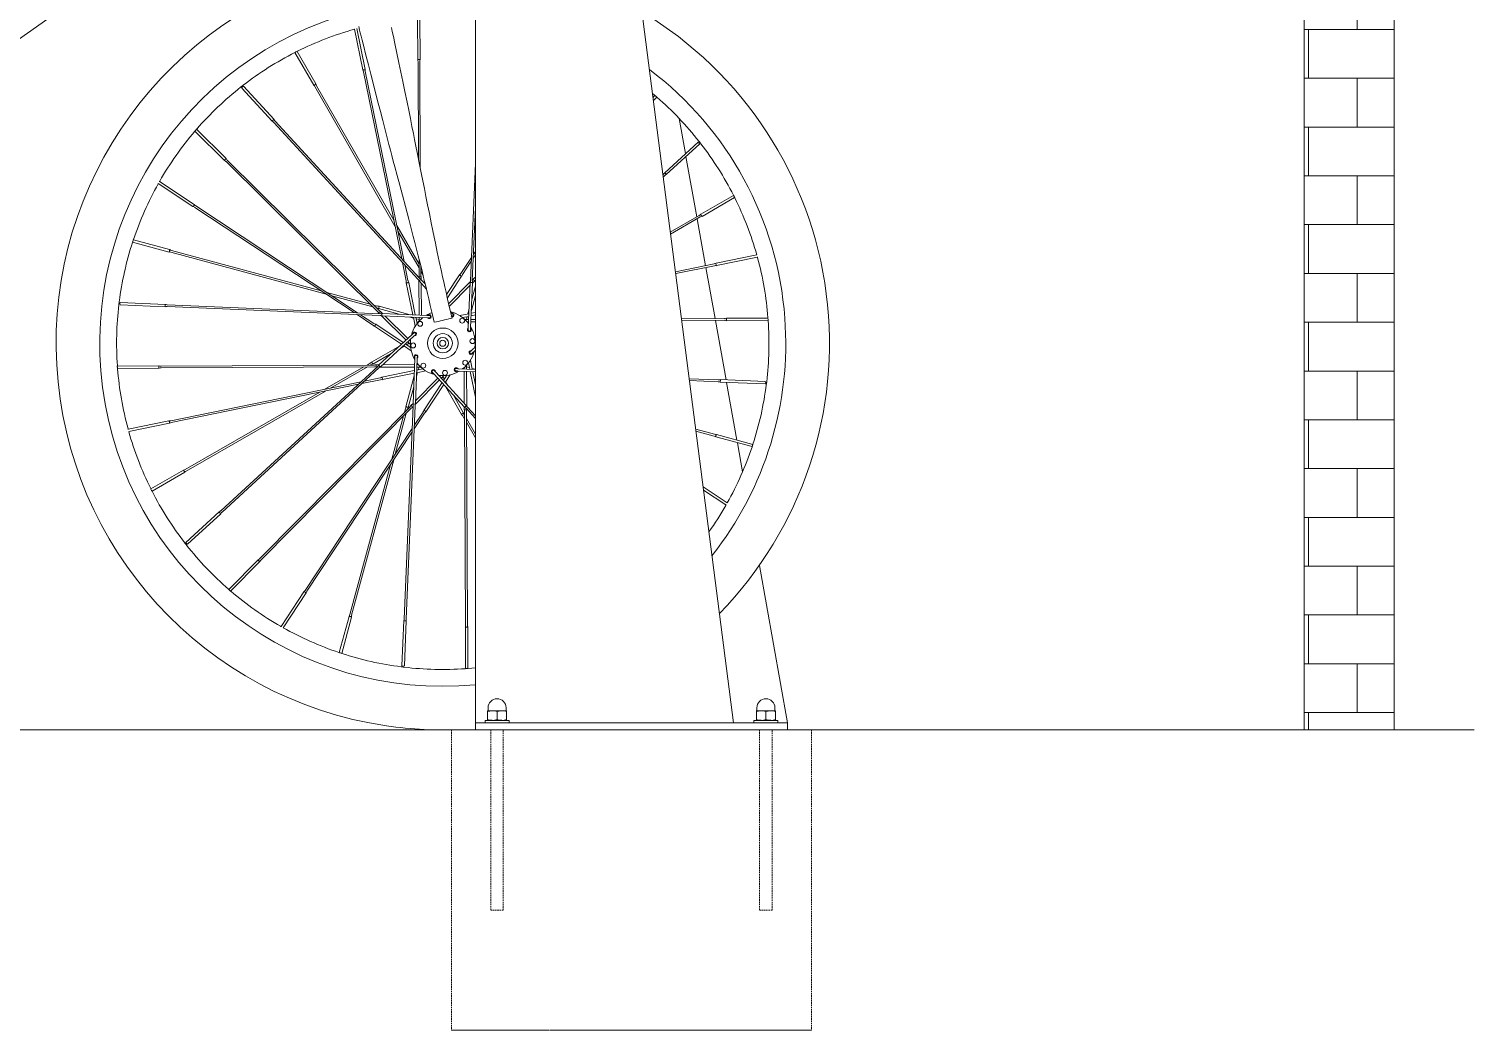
# Model space of a CAD drawing. Header units: millimetres. Extents: x -324 to 4346, y -242 to 3043.
# Drawn here: x 734 to 1938, y 1754 to 2588 of the extents above; entities that cross this region are included whole.
import ezdxf

# ---------------------------------------------------------------- set-up
doc = ezdxf.new("R2010")
doc.units = ezdxf.units.MM
doc.linetypes.add('HIDDEN', pattern=[1.905, 1.27, -0.635])
doc.layers.add('ZANO_R', color=7, linetype='Continuous', lineweight=0)
doc.layers.add('ZANO_R_przerywana', color=7, linetype='HIDDEN', lineweight=0)

msp = doc.modelspace()

# ---------------------------------------------------------------- hatches: boundary and pattern name
at = {"layer": 'ZANO_R', "ltscale": 10, "transparency": 33554602}
h = msp.add_hatch(dxfattribs=at)
h.set_pattern_fill('AR-B816', color=256, scale=0.2)
h.set_pattern_definition([(0, (-9497.617, 2627.676), (0, 40.64), []), (90, (-9497.617, 2627.676), (-40.64, 40.64), [40.64, -40.64])])
h.paths.add_polyline_path([(1796.8, 3003.6), (1796.8, 2003.6), (1871.8, 2003.6), (1871.8, 3003.6)])

# ---------------------------------------------------------------- linework, layer by layer
at = {"layer": 'ZANO_R'}
for p, q in [((1796.8, 2003.6), (1796.8, 3003.6)), ((1871.8, 3003.6), (1871.8, 2003.6)), ((1106.4, 2902.6), (1106.4, 2009.6)), ((1321.4, 2009.6), (1206.4, 2902.6)), ((539.7, 2447.7), (864, 2676.3)), ((1058.2, 2596.6), (1058.3, 2562)), ((1060.4, 2562), (1060.2, 2596.8)), ((1005.6, 2587.3), (1012.5, 2553.3)), ((1014.5, 2553.8), (1007.6, 2587.8)), ((956, 2567.9), (971.7, 2540.7)), ((973.4, 2541.7), (957.9, 2568.8)), ((1047, 2393.8), (1014.6, 2552.2)), ((1058.6, 2560.4), (1059, 2479.1)), ((1060.5, 2471.3), (1060.1, 2560.4)), ((1038.4, 2428.1), (974, 2540.2)), ((1013.1, 2551.9), (1045, 2396)), ((911.7, 2538.3), (937.2, 2510.6)), ((938.7, 2512), (913.2, 2539.7)), ((972.7, 2539.5), (1039.4, 2423.3)), ((1253.8, 2533.8), (1255.7, 2532.3)), ((1255.9, 2532.1), (1254.3, 2530.5)), ((1254.6, 2528), (1257.4, 2530.8)), ((898.8, 2479.5), (874.1, 2504)), ((938.4, 2509.6), (1058.6, 2378.9)), ((1059.8, 2379.9), (939.6, 2510.7)), ((1276.2, 2512.8), (1281.4, 2483.7)), ((872.8, 2502.4), (897.4, 2478)), ((1291.8, 2493.2), (1264.1, 2467.7)), ((1265.4, 2466.2), (1293.2, 2491.7)), ((1281.8, 2481.3), (1290.9, 2431)), ((898.7, 2477.1), (1025.1, 2351.9)), ((1026.2, 2353), (899.7, 2478.2)), ((1106.4, 2475.4), (1102.3, 2377.8)), ((842.2, 2458.7), (871.1, 2439.6)), ((872.2, 2441.3), (843.2, 2460.4)), ((1263.1, 2466.4), (1262.6, 2466)), ((1262.8, 2464.1), (1264.1, 2465.3)), ((1321.4, 2448.8), (1294.1, 2433.2)), ((1295.2, 2431.4), (1322.3, 2447)), ((872.6, 2438.9), (1005.3, 2351.2)), ((1008.2, 2351.1), (873.4, 2440.2)), ((1103.8, 2377.8), (1106.4, 2439.1)), ((1292.9, 2432.2), (1268.7, 2418.3)), ((1059.4, 2391.5), (1040.8, 2423.9)), ((1268.9, 2416.7), (1293.7, 2430.9)), ((1291.1, 2429.4), (1298.1, 2390.3)), ((820.8, 2409.9), (851.2, 2401.7)), ((851.7, 2403.7), (821.5, 2411.9)), ((1041.8, 2419.1), (1059.4, 2388.4)), ((852.7, 2401.6), (982, 2366.6)), ((978, 2369.3), (853.1, 2403)), ((1059.4, 2395.8), (1059.5, 2382.5)), ((1103.1, 2397.1), (1094.3, 2383.9)), ((1104.6, 2396.7), (1106.4, 2399.4)), ((1106.4, 2402.1), (1104.7, 2399.6)), ((1340.7, 2399.3), (1306.8, 2392.3)), ((1307.2, 2390.4), (1341.3, 2397.3)), ((1045.6, 2393.1), (1048.7, 2377.6)), ((1050.2, 2377.9), (1047.6, 2390.9)), ((1061, 2382.5), (1060.9, 2389.6)), ((1061.3, 2388.2), (1061, 2388.8)), ((1061, 2385.7), (1061.1, 2385.5)), ((1061.7, 2384), (1062.9, 2381.9)), ((1095.6, 2383.1), (1102.9, 2394.2)), ((1305.3, 2391.8), (1273, 2385.2)), ((1273.2, 2383.7), (1305.6, 2390.3)), ((1298.4, 2388.8), (1306, 2346.3)), ((1048.8, 2376), (1054.2, 2349.4)), ((1056.3, 2349.4), (1050.8, 2376.4)), ((1059.2, 2380.9), (1059.2, 2380.5)), ((1059.2, 2378), (1059.4, 2349.2)), ((1059.5, 2377.6), (1065.5, 2371)), ((1064.5, 2375.1), (1061, 2378.9)), ((1061.3, 2378.7), (1061.2, 2380.9)), ((1061.4, 2349.1), (1061.3, 2375.7)), ((1093.2, 2382.7), (1082.3, 2366.2)), ((1083, 2363.5), (1094.9, 2381.6)), ((1102.1, 2376.8), (1084.1, 2358.6)), ((1084.6, 2356.3), (1101.8, 2373.7)), ((1101.9, 2376.3), (1100.4, 2338.6)), ((1102.4, 2338.6), (1104, 2376.2)), ((1106.4, 2373.2), (1103.4, 2362.1)), ((1104.1, 2378.9), (1103.8, 2378.6)), ((1103.9, 2375.8), (1105.5, 2377.4)), ((1106.4, 2380.8), (1105.4, 2379.8)), ((848.1, 2358.1), (810.5, 2359.7)), ((1018.7, 2358.3), (982.7, 2368)), ((986.7, 2365.3), (1020.9, 2356.1)), ((1103, 2352.9), (1106.4, 2365.4)), ((810.4, 2357.6), (848, 2356.1)), ((849.6, 2356.3), (1027.1, 2348.8)), ((1027.1, 2350.3), (849.7, 2357.8)), ((1007.8, 2349.6), (1021, 2340.9)), ((1021.8, 2342.1), (1010.7, 2349.5)), ((1024.6, 2356.7), (1021.7, 2357.5)), ((1023.9, 2355.3), (1024.2, 2355.2)), ((1025.6, 2354.6), (1042.8, 2349.9)), ((1026, 2350.7), (1026.3, 2350.4)), ((1052, 2349.5), (1026.2, 2356.5)), ((1029.1, 2350.5), (1027.4, 2352.1)), ((1028.1, 2348.6), (1048.6, 2328.3)), ((1028.6, 2348.5), (1066.2, 2346.9)), ((1066.3, 2348.9), (1028.7, 2350.5)), ((1050, 2329.7), (1031.2, 2348.4)), ((1051.7, 2347.5), (1054.8, 2346.7)), ((1086.5, 2351.2), (1085.6, 2352.2)), ((1100.8, 2350.2), (1093.3, 2348.7)), ((1095.6, 2347.1), (1100.8, 2348.1)), ((1099.5, 2347.9), (1098.9, 2345.5)), ((1101, 2353.2), (1100.1, 2350.1)), ((1102.8, 2348.6), (1106.4, 2349.3)), ((1106.4, 2351.4), (1102.9, 2350.7)), ((1022.2, 2339.8), (1044.8, 2324.9)), ((1046.3, 2326.3), (1023.3, 2341.5)), ((1054.7, 2347.4), (1056.2, 2339.9)), ((1057.8, 2342.2), (1056.7, 2347.3)), ((1057, 2346.1), (1059.4, 2345.4)), ((1059.4, 2347.2), (1059.4, 2344.1)), ((1061.4, 2346), (1061.4, 2347.1)), ((1062.3, 2346.8), (1061.4, 2347)), ((1100.6, 2345.5), (1097.5, 2345.5)), ((1099.5, 2343.5), (1100.6, 2343.5)), ((1100.2, 2342.6), (1100.4, 2343.5)), ((1102.4, 2336.9), (1102.3, 2337.2)), ((1102.6, 2343.5), (1106.4, 2343.5)), ((1106.4, 2345.5), (1102.7, 2345.5)), ((1313.9, 2346.3), (1278, 2346.1)), ((1278.2, 2344.6), (1313.9, 2344.8)), ((1306.3, 2344.7), (1315.2, 2295.2)), ((1350.1, 2346.7), (1315.4, 2346.6)), ((1315.4, 2344.5), (1350.2, 2344.7)), ((1053.7, 2333.1), (1026, 2307.6)), ((1027.3, 2306.1), (1055.1, 2331.6)), ((1046.5, 2323.7), (1052.9, 2319.5)), ((1052.4, 2322.2), (1048.1, 2325.1)), ((1049.1, 2324.4), (1051.3, 2325.7)), ((1050, 2326.9), (1052.2, 2324.7)), ((1052.2, 2327.5), (1051.5, 2328.3)), ((1052.3, 2328.6), (1051.6, 2328.2)), ((1106.4, 2331.4), (1105.4, 2332)), ((1105.9, 2329.2), (1106.4, 2328.9)), ((1106.4, 2326.5), (1106.1, 2326.7)), ((1106.1, 2323.9), (1106.4, 2323.7)), ((1043.1, 2323.3), (1019.9, 2310)), ((1020.9, 2308.2), (1036.3, 2317.1)), ((1044.3, 2321.7), (1047.1, 2323.3)), ((1056, 2312.9), (1054.4, 2275.3)), ((1056.4, 2275.2), (1058, 2312.8)), ((1103.7, 2304.1), (1102.2, 2311.6)), ((1106.4, 2322.7), (1103.3, 2319.9)), ((1104.7, 2318.4), (1106.4, 2319.9)), ((1106, 2322.8), (1106.4, 2323)), ((842.9, 2306.9), (808.1, 2306.7)), ((808.3, 2304.7), (842.9, 2304.9)), ((1022.4, 2307.5), (844.5, 2306.7)), ((844.5, 2305.1), (1022.4, 2306)), ((1025, 2306.3), (894.2, 2186.1)), ((895.3, 2185), (1026, 2305.2)), ((1013.4, 2306), (981, 2287.4)), ((985.8, 2288.4), (1016.5, 2306)), ((1018.7, 2309), (1016.1, 2307.5)), ((1019.1, 2307.5), (1019.4, 2307.7)), ((1026.2, 2307.8), (1023.9, 2307.8)), ((1024, 2305.8), (1024.4, 2305.8)), ((1026.8, 2305.8), (1055.7, 2305.9)), ((1055.5, 2302.9), (1028.5, 2297.4)), ((1028.9, 2295.4), (1055.5, 2300.8)), ((1055.8, 2308), (1029.2, 2307.8)), ((1057.4, 2298.2), (1058.2, 2301.4)), ((1057.5, 2301.2), (1065, 2302.7)), ((1062.7, 2304.3), (1057.6, 2303.3)), ((1057.7, 2305.9), (1060.8, 2305.9)), ((1058.8, 2308), (1057.8, 2308)), ((1058.1, 2308.8), (1057.9, 2308)), ((1058.8, 2303.5), (1059.5, 2305.9)), ((1071.8, 2300.2), (1097.3, 2272.5)), ((1098.8, 2273.9), (1073.3, 2301.6)), ((1081.2, 2293.1), (1085.4, 2299.5)), ((1092, 2302.5), (1106.4, 2301.9)), ((1106.4, 2303.9), (1092.1, 2304.5)), ((1096.1, 2304.7), (1096.9, 2304.5)), ((1096.9, 2305.4), (1096.9, 2304.3)), ((1096.9, 2302.3), (1097.1, 2275.8)), ((1099, 2304.3), (1098.9, 2307.4)), ((1101.3, 2305.4), (1099, 2306)), ((1099.1, 2273.4), (1099, 2302.2)), ((1100.6, 2309.3), (1101.6, 2304.1)), ((1102, 2302.1), (1106.4, 2280.9)), ((1106.4, 2304), (1103.5, 2304.8)), ((1106.4, 2291), (1104.1, 2302)), ((1011.1, 2293.5), (852.7, 2261.2)), ((853, 2259.7), (1008.9, 2291.5)), ((1011.8, 2292.1), (1027.3, 2295.3)), ((1027, 2296.8), (1014, 2294.1)), ((1055.4, 2298.5), (1048.4, 2272.7)), ((1050.3, 2272.2), (1055, 2289.3)), ((1056.3, 2274.6), (1076.6, 2295.1)), ((1075.2, 2296.6), (1056.5, 2277.8)), ((1078.6, 2292.9), (1063.4, 2269.8)), ((1065.1, 2268.7), (1080, 2291.3)), ((1076.3, 2298.9), (1076.7, 2298.1)), ((1077.4, 2298.8), (1076.6, 2298)), ((1078, 2296.5), (1080.2, 2298.8)), ((1080.5, 2295.7), (1079.2, 2297.8)), ((1082.6, 2299), (1079.8, 2294.6)), ((1083.2, 2290.9), (1081.6, 2293.7)), ((1081.6, 2289.6), (1094.9, 2266.5)), ((1308.7, 2295.2), (1284.4, 2296.2)), ((1284.6, 2294.7), (1308.7, 2293.7)), ((1310.2, 2293.3), (1347.8, 2291.8)), ((1347.9, 2293.8), (1310.3, 2295.4)), ((1315.6, 2293.1), (1324.2, 2245.1)), ((976.8, 2285), (864.7, 2220.6)), ((865.4, 2219.2), (981.6, 2285.9)), ((1054.4, 2275.6), (1052.8, 2274)), ((1096.6, 2267.5), (1087.8, 2282.9)), ((1051.9, 2272.7), (926.7, 2146.3)), ((927.8, 2145.2), (1053, 2271.6)), ((1046.6, 2265.2), (1036.9, 2229.2)), ((1039.6, 2233.3), (1048.8, 2267.4)), ((1054.6, 2273.7), (1047.1, 2096.2)), ((1048.2, 2271.1), (1047.4, 2268.2)), ((1048.6, 2096.2), (1056.1, 2273.6)), ((1049.6, 2270.4), (1049.7, 2270.7)), ((1054.2, 2272.6), (1054.5, 2272.9)), ((1055.3, 2254.3), (1064, 2267.5)), ((1062.8, 2268.4), (1055.4, 2257.3)), ((1095.9, 2265.2), (1097.4, 2262.6)), ((1097.1, 2272.8), (1097.1, 2270.5)), ((1097.4, 2265.7), (1097.2, 2266)), ((1097.4, 2268.9), (1098.2, 2091)), ((1098.6, 2271.5), (1106.4, 2263.1)), ((1099.8, 2091), (1098.9, 2268.9)), ((1099.1, 2270.5), (1099.1, 2270.9)), ((1106.4, 2265.3), (1099.7, 2272.6)), ((851.1, 2261.1), (817.1, 2254.1)), ((817.6, 2252.2), (851.5, 2259.1)), ((1053.8, 2254.8), (964.7, 2119.9)), ((966, 2119.1), (1053.7, 2251.8)), ((1106.4, 2250.1), (1098.9, 2263)), ((1098.9, 2259.9), (1106.4, 2247)), ((1305.6, 2249.9), (1289.9, 2254.1)), ((1290.1, 2252.5), (1305.2, 2248.4)), ((1306.7, 2247.8), (1336.9, 2239.6)), ((1337.5, 2241.5), (1307.2, 2249.7)), ((1324.6, 2242.9), (1328.9, 2218.7)), ((1003.3, 2099.3), (1038.3, 2228.6)), ((863.2, 2220), (836.1, 2204.4)), ((837, 2202.6), (864.2, 2218.2)), ((1035.6, 2224.5), (1001.9, 2099.7)), ((1316.1, 2192.8), (1296.1, 2206.1)), ((1296.4, 2203.4), (1315.1, 2191)), ((837, 2202.5), (837, 2202.5)), ((892.9, 2185.2), (865.2, 2159.8)), ((866.6, 2158.3), (894.3, 2183.7)), ((925.4, 2145.4), (900.9, 2120.6)), ((902.5, 2119.3), (926.9, 2143.9)), ((1342.9, 2140.7), (1366.4, 2009.6)), ((963.6, 2118.8), (944.5, 2089.7)), ((946.2, 2088.8), (965.3, 2117.7)), ((1001.2, 2098.2), (993, 2068)), ((995, 2067.4), (1003.2, 2097.7)), ((1046.8, 2094.7), (1045.2, 2057)), ((1047.2, 2057), (1048.8, 2094.6)), ((1098, 2089.5), (1098.2, 2054.7)), ((1100.2, 2054.8), (1100, 2089.5)), ((1106.4, 2055.4), (1100.4, 2054.9)), ((1114.4, 2011.6), (1114.4, 2009.6)), ((1134.4, 2011.6), (1114.4, 2011.6)), ((1116.4, 2018.9), (1116.4, 2019.6)), ((1116.4, 2019.6), (1120.4, 2019.6)), ((1116.4, 2018.9), (1116.4, 2012.3)), ((1116.4, 2011.6), (1116.4, 2012.3)), ((1116.9, 2022.1), (1116.9, 2019.9)), ((1120.4, 2019.6), (1128.4, 2019.6)), ((1124.4, 2018.9), (1124.4, 2012.3)), ((1132.4, 2019.6), (1128.4, 2019.6)), ((1131.9, 2019.9), (1131.9, 2022.1)), ((1132.4, 2018.9), (1132.4, 2019.6)), ((1132.4, 2018.9), (1132.4, 2012.3)), ((1132.4, 2011.6), (1132.4, 2012.3)), ((1134.4, 2009.6), (1134.4, 2011.6)), ((1338.4, 2011.6), (1338.4, 2009.6)), ((1358.4, 2011.6), (1338.4, 2011.6)), ((1340.4, 2018.9), (1340.4, 2019.6)), ((1340.4, 2019.6), (1344.4, 2019.6)), ((1340.4, 2018.9), (1340.4, 2012.3)), ((1340.4, 2011.6), (1340.4, 2012.3)), ((1340.9, 2022.1), (1340.9, 2019.9)), ((1344.4, 2019.6), (1352.4, 2019.6)), ((1348.4, 2018.9), (1348.4, 2012.3)), ((1356.4, 2019.6), (1352.4, 2019.6)), ((1355.9, 2019.9), (1355.9, 2022.1)), ((1356.4, 2018.9), (1356.4, 2019.6)), ((1356.4, 2018.9), (1356.4, 2012.3)), ((1356.4, 2011.6), (1356.4, 2012.3)), ((1358.4, 2009.6), (1358.4, 2011.6)), ((1938.3, 2003.6), (-323.9, 2003.6)), ((1086.4, 2003.6), (1386.4, 2003.6)), ((1386.4, 2003.6), (1086.4, 2003.6)), ((1106.4, 2003.6), (1106.4, 2009.6)), ((1106.4, 2009.6), (1126.4, 2009.6)), ((1129.6, 2003.6), (1119.1, 2003.6)), ((1129.6, 2003.6), (1119.1, 2003.6)), ((1346.4, 2009.6), (1126.4, 2009.6)), ((1353.6, 2003.6), (1343.1, 2003.6)), ((1353.6, 2003.6), (1343.1, 2003.6)), ((1346.4, 2009.6), (1366.4, 2009.6)), ((1366.4, 2009.6), (1366.4, 2003.6))]:
    msp.add_line(p, q, dxfattribs=at)
at = {"layer": 'ZANO_R', "flags": 128}
for points in [[(1009.2, 2589.5), (1009.9, 2586.5), (1010.5, 2584.2), (1011.2, 2581.5), (1012.1, 2578.2), (1013.1, 2574.1), (1015.2, 2565.7), (1017.3, 2557.6), (1019.3, 2549.8), (1021.2, 2542.3), (1023.2, 2534.4), (1025.4, 2525.8), (1027.2, 2518.8), (1029.2, 2511.3), (1031.2, 2503.6), (1032.9, 2496.9), (1034.4, 2491.2), (1035.6, 2486.6), (1036.8, 2482.1), (1038, 2477.5), (1039.3, 2472.7), (1041.2, 2465.4), (1043.3, 2457.5), (1045.6, 2449), (1048.1, 2439.5), (1050.8, 2429), (1052.9, 2421.2), (1054.6, 2414.7), (1055.9, 2409.5), (1057.3, 2404.2), (1058.7, 2398.4), (1060.3, 2392.3), (1061.9, 2385.9), (1062.9, 2381.9), (1063.8, 2378.1), (1064.7, 2374.4), (1065.6, 2370.8), (1066.5, 2367.1), (1067.6, 2362.6), (1068.8, 2357.1), (1070.3, 2350.6), (1072, 2343.2)], [(1086.9, 2346.6), (1084.9, 2355.1), (1083.2, 2362.3), (1081.9, 2368.2), (1080.9, 2372.8), (1080, 2376.8), (1079, 2381), (1078.1, 2385.4), (1076.3, 2393.7), (1074.6, 2401.7), (1073.1, 2409.1), (1072, 2414.2), (1071, 2419.4), (1069.6, 2426.1), (1068.1, 2433.7), (1066.6, 2441), (1065.2, 2448), (1063.9, 2454.5), (1061.8, 2465), (1059.9, 2474.6), (1058.2, 2483.2), (1056.6, 2491.2), (1055.7, 2495.4), (1054.7, 2500.4), (1053.5, 2506.3), (1052.2, 2512.9), (1050.8, 2519.9), (1049.4, 2526.5), (1047.6, 2535.5), (1045.8, 2543.8), (1044.2, 2551.5), (1042.6, 2559.2), (1041, 2567.2), (1039.2, 2575.5), (1038.1, 2581.1), (1037.1, 2585.5), (1036.5, 2588.7)], [(1005.5, 2587.2), (1005.5, 2587.2), (1005.6, 2587.3)], [(955.9, 2567.9), (955.9, 2567.8), (956, 2567.9), (956.1, 2568), (956.4, 2568.1), (956.7, 2568.3), (957.1, 2568.5), (957.5, 2568.7), (957.8, 2568.8), (958, 2568.9), (958.2, 2569), (958.2, 2569)], [(1012.5, 2553.3), (1012.9, 2552.5), (1013.1, 2551.9)], [(1014.6, 2552.2), (1014.5, 2552.7), (1014.6, 2553.7)], [(1058.3, 2562), (1058.3, 2562), (1058.4, 2562), (1058.6, 2562.1), (1059, 2562.1), (1059.3, 2562.1), (1059.7, 2562.1), (1060.1, 2562.1), (1060.3, 2562), (1060.4, 2562), (1060.4, 2562)], [(1058.3, 2562), (1058.5, 2561), (1058.6, 2560.4)], [(1060.1, 2560.4), (1060.1, 2561), (1060.4, 2562)], [(911.1, 2539.2), (911.1, 2539.2), (911.2, 2539.3), (911.4, 2539.4), (911.6, 2539.7), (912, 2539.9), (912.3, 2540.2), (912.6, 2540.4), (912.9, 2540.6), (913, 2540.7), (913, 2540.7)], [(1255.7, 2532.3), (1255.7, 2532.3), (1255.7, 2532.2), (1255.9, 2532.1), (1256.1, 2531.9), (1256.4, 2531.7), (1256.7, 2531.4), (1257, 2531.1), (1257.3, 2530.9), (1257.5, 2530.7), (1257.6, 2530.6), (1257.6, 2530.6)], [(937.8, 2511.4), (938.1, 2511.7), (938.4, 2511.9), (938.6, 2512), (938.7, 2512), (938.7, 2512)], [(1292.6, 2493.8), (1292.6, 2493.8), (1292.8, 2493.7), (1293, 2493.4), (1293.2, 2493.1), (1293.5, 2492.8), (1293.7, 2492.5), (1293.9, 2492.2), (1294.1, 2492), (1294.2, 2491.9), (1294.2, 2491.9)], [(897.4, 2478), (897.4, 2478), (897.4, 2478.1), (897.5, 2478.3), (897.7, 2478.6), (898, 2478.9), (898.3, 2479.1), (898.5, 2479.3), (898.7, 2479.5), (898.8, 2479.5), (898.8, 2479.5)], [(897.4, 2478), (898.2, 2477.5), (898.6, 2477.1)], [(899.8, 2478.2), (899.4, 2478.6), (898.8, 2479.5)], [(842.2, 2458.6), (842.2, 2458.6), (842.2, 2458.7)], [(1264.9, 2467.1), (1265.1, 2466.8), (1265.3, 2466.5), (1265.4, 2466.3), (1265.4, 2466.2), (1265.4, 2466.2)], [(1321.3, 2448.9), (1321.3, 2449), (1321.3, 2448.9), (1321.4, 2448.7), (1321.6, 2448.5), (1321.8, 2448.1), (1322, 2447.7), (1322.1, 2447.4), (1322.3, 2447.1), (1322.4, 2446.8), (1322.4, 2446.7), (1322.4, 2446.7)], [(871.1, 2439.5), (872, 2439.2), (872.5, 2438.9)], [(873.4, 2440.2), (872.9, 2440.5), (872.2, 2441.3)], [(820.8, 2409.8), (820.8, 2409.8), (820.8, 2409.9), (820.9, 2410.1), (821, 2410.4), (821.1, 2410.8), (821.2, 2411.2), (821.4, 2411.6), (821.5, 2411.9), (821.6, 2412.1), (821.6, 2412.2), (821.6, 2412.2)], [(1340.7, 2399.4), (1340.7, 2399.4), (1340.7, 2399.3)], [(1094.3, 2383.9), (1094, 2383.4), (1093.2, 2382.7)], [(1306.8, 2392.4), (1305.9, 2392), (1305.3, 2391.8)], [(1305.6, 2390.3), (1306.2, 2390.4), (1307.2, 2390.3)], [(1048.7, 2377.6), (1048.8, 2377), (1048.8, 2376)], [(1050.8, 2376.4), (1050.8, 2376.4), (1050.7, 2376.3), (1050.5, 2376.2), (1050.2, 2376.1), (1049.8, 2376), (1049.5, 2376), (1049.1, 2375.9), (1048.9, 2375.9), (1048.8, 2376), (1048.8, 2376)], [(1050.8, 2376.4), (1050.4, 2377.3), (1050.3, 2377.9)], [(1059.4, 2382.5), (1059.4, 2381.9), (1059.2, 2380.9)], [(1061.3, 2381), (1061, 2381.9), (1061, 2382.5)], [(1094.9, 2381.6), (1094.9, 2381.6), (1094.8, 2381.6), (1094.6, 2381.7), (1094.3, 2381.8), (1094, 2382), (1093.7, 2382.3), (1093.4, 2382.5), (1093.3, 2382.6), (1093.2, 2382.7), (1093.2, 2382.7)], [(1095, 2381.6), (1095.3, 2382.5), (1095.6, 2383)], [(1105.4, 2379.8), (1104.9, 2379.4), (1104.1, 2378.9)], [(1105.6, 2377.4), (1106, 2378.3), (1106.4, 2378.6)], [(809.4, 2357.8), (809.4, 2357.8), (809.4, 2357.9), (809.4, 2358.1), (809.4, 2358.4), (809.5, 2358.8), (809.5, 2359.3), (809.6, 2359.7), (809.6, 2360), (809.7, 2360.2), (809.7, 2360.3), (809.7, 2360.3)], [(847.9, 2357.1), (848, 2357.5), (848, 2357.8), (848.1, 2358), (848.1, 2358.1), (848.1, 2358.1)], [(1025.1, 2351.9), (1025.5, 2351.5), (1026, 2350.7)], [(1026, 2355.5), (1025.9, 2355.1), (1025.8, 2354.8), (1025.7, 2354.6), (1025.6, 2354.6), (1025.6, 2354.6)], [(1027.5, 2352.1), (1026.6, 2352.6), (1026.2, 2353)], [(1068.1, 2348.9), (1068, 2348.9), (1067.9, 2348.9), (1067.8, 2348.9), (1067.6, 2348.9), (1067.3, 2348.9), (1067, 2348.9), (1066.7, 2348.9), (1066.3, 2348.9)], [(1087.7, 2349.9), (1087.7, 2349.9), (1087.6, 2350), (1087.5, 2350.1), (1087.3, 2350.3), (1087.1, 2350.5), (1086.9, 2350.7), (1086.7, 2351), (1086.5, 2351.2)], [(1021, 2340.8), (1021.5, 2340.5), (1022.1, 2339.8)], [(1023.3, 2341.5), (1022.4, 2341.8), (1021.9, 2342.2)], [(1023.3, 2341.5), (1023.3, 2341.5), (1023.3, 2341.4), (1023.2, 2341.2), (1023, 2340.9), (1022.8, 2340.6), (1022.6, 2340.2), (1022.4, 2340), (1022.3, 2339.8), (1022.2, 2339.8), (1022.2, 2339.8)], [(1066.2, 2346.9), (1066.6, 2346.9), (1066.9, 2346.9), (1067.2, 2346.9), (1067.5, 2346.9), (1067.7, 2346.8), (1067.9, 2346.8), (1068, 2346.8), (1068, 2346.8)], [(1086.8, 2346.6), (1086.8, 2346.6), (1085.8, 2346.3)], [(1100.4, 2338.6), (1100.3, 2338.3), (1100.3, 2338), (1100.3, 2337.7), (1100.3, 2337.4), (1100.3, 2337.2), (1100.3, 2337), (1100.3, 2336.9), (1100.3, 2336.9)], [(1102.3, 2336.8), (1102.3, 2336.8), (1102.3, 2337), (1102.3, 2337.1), (1102.3, 2337.3), (1102.3, 2337.6), (1102.4, 2337.9), (1102.4, 2338.2), (1102.4, 2338.6)], [(1315.4, 2346.6), (1314.5, 2346.4), (1313.9, 2346.3)], [(1313.9, 2344.7), (1314.4, 2344.8), (1315.4, 2344.5)], [(1315.4, 2346.6), (1315.4, 2346.6), (1315.5, 2346.5), (1315.5, 2346.3), (1315.6, 2345.9), (1315.6, 2345.6), (1315.6, 2345.2), (1315.5, 2344.8), (1315.5, 2344.6), (1315.4, 2344.5), (1315.4, 2344.5)], [(1350, 2346.9), (1350, 2346.9), (1350.1, 2346.8), (1350.1, 2346.6), (1350.1, 2346.2), (1350.2, 2345.8), (1350.2, 2345.4), (1350.2, 2345), (1350.2, 2344.7), (1350.2, 2344.5), (1350.2, 2344.4), (1350.2, 2344.4)], [(1055, 2334.2), (1054.9, 2334.2), (1054.9, 2334.1), (1054.7, 2334), (1054.6, 2333.9), (1054.4, 2333.7), (1054.2, 2333.5), (1053.9, 2333.3), (1053.7, 2333.1)], [(1055.1, 2331.6), (1055.3, 2331.8), (1055.5, 2332), (1055.8, 2332.2), (1056, 2332.4), (1056.1, 2332.5), (1056.2, 2332.7), (1056.3, 2332.7), (1056.3, 2332.7)], [(1056, 2314.6), (1056, 2314.6), (1056, 2314.5), (1056, 2314.3), (1056, 2314.1), (1056, 2313.8), (1056, 2313.5), (1056, 2313.2), (1056, 2312.9)], [(1058, 2314.2), (1058.1, 2314.3), (1058.1, 2314.7)], [(1058, 2312.8), (1058, 2313.1), (1058, 2313.4), (1058, 2313.7), (1058, 2314), (1058.1, 2314.2), (1058.1, 2314.4), (1058.1, 2314.5), (1058.1, 2314.5)], [(1103.3, 2319.9), (1103, 2319.7), (1102.8, 2319.4), (1102.6, 2319.2), (1102.4, 2319.1), (1102.2, 2318.9), (1102.1, 2318.8), (1102, 2318.7), (1102, 2318.7)], [(1103.4, 2317.2), (1103.4, 2317.2), (1103.5, 2317.3), (1103.6, 2317.4), (1103.8, 2317.6), (1104, 2317.7), (1104.2, 2318), (1104.4, 2318.2), (1104.7, 2318.4)], [(808.3, 2304.5), (808.3, 2304.5), (808.3, 2304.6), (808.3, 2304.9), (808.2, 2305.3), (808.2, 2305.7), (808.1, 2306.1), (808.1, 2306.5), (808.1, 2306.8), (808.1, 2307), (808.1, 2307)], [(842.9, 2304.9), (842.9, 2304.9), (842.9, 2305), (842.8, 2305.2), (842.8, 2305.5), (842.8, 2305.9), (842.8, 2306.3), (842.8, 2306.6), (842.9, 2306.8), (842.9, 2306.9), (842.9, 2306.9)], [(844.5, 2306.7), (843.9, 2306.7), (842.9, 2306.9)], [(842.9, 2304.9), (843.8, 2305.1), (844.5, 2305.1)], [(1020.5, 2309.2), (1020.7, 2308.9), (1020.9, 2308.6), (1020.9, 2308.3), (1020.9, 2308.2), (1020.9, 2308.2)], [(1023.9, 2307.8), (1023, 2307.6), (1022.4, 2307.6)], [(1022.4, 2306), (1023, 2306), (1023.9, 2305.7)], [(1070.7, 2301.5), (1070.7, 2301.5), (1070.7, 2301.4), (1070.9, 2301.3), (1071, 2301.1), (1071.2, 2300.9), (1071.4, 2300.7), (1071.6, 2300.5), (1071.8, 2300.2)], [(1073.3, 2301.6), (1073.1, 2301.8), (1072.9, 2302.1), (1072.7, 2302.3), (1072.5, 2302.5), (1072.4, 2302.7), (1072.2, 2302.8), (1072.2, 2302.9), (1072.1, 2302.9)], [(1092.1, 2304.5), (1091.8, 2304.6), (1091.5, 2304.6), (1091.1, 2304.6), (1090.9, 2304.6), (1090.7, 2304.6), (1090.5, 2304.6), (1090.4, 2304.6), (1090.3, 2304.6)], [(1090.3, 2302.6), (1090.3, 2302.6), (1090.4, 2302.6), (1090.6, 2302.6), (1090.8, 2302.6), (1091.1, 2302.6), (1091.4, 2302.5), (1091.7, 2302.5), (1092, 2302.5)], [(1028.5, 2297.4), (1027.6, 2297), (1027, 2296.8)], [(1027.3, 2295.3), (1027.9, 2295.4), (1028.9, 2295.3)], [(1028.5, 2297.3), (1028.5, 2297.4), (1028.6, 2297.3), (1028.7, 2297.1), (1028.8, 2296.8), (1028.9, 2296.4), (1028.9, 2296), (1029, 2295.7), (1029, 2295.4), (1028.9, 2295.4), (1028.9, 2295.4)], [(1310.4, 2294.4), (1310.4, 2294), (1310.3, 2293.6), (1310.3, 2293.4), (1310.2, 2293.3), (1310.2, 2293.3)], [(1349, 2293.7), (1349, 2293.6), (1349, 2293.4), (1348.9, 2293.1), (1348.9, 2292.7), (1348.8, 2292.3), (1348.8, 2291.9), (1348.7, 2291.6), (1348.7, 2291.3), (1348.7, 2291.2), (1348.7, 2291.2)], [(1049.4, 2272.6), (1049.8, 2272.5), (1050.1, 2272.4), (1050.3, 2272.3), (1050.3, 2272.2), (1050.3, 2272.2)], [(1052.8, 2274), (1052.3, 2273.2), (1051.8, 2272.7)], [(1053, 2271.6), (1053.4, 2272), (1054.2, 2272.5)], [(1063.4, 2269.8), (1063.1, 2268.9), (1062.7, 2268.4)], [(1063.4, 2269.8), (1063.4, 2269.8), (1063.5, 2269.8), (1063.7, 2269.8), (1064, 2269.6), (1064.3, 2269.4), (1064.7, 2269.2), (1064.9, 2269), (1065.1, 2268.8), (1065.1, 2268.7), (1065.1, 2268.7)], [(1064.1, 2267.5), (1064.4, 2268), (1065.1, 2268.7)], [(1095.7, 2267.1), (1096, 2267.3), (1096.3, 2267.4), (1096.6, 2267.5), (1096.6, 2267.5), (1096.7, 2267.5)], [(1097.1, 2270.5), (1097.3, 2269.6), (1097.3, 2268.9)], [(1098.9, 2268.9), (1098.9, 2269.5), (1099.1, 2270.5)], [(817.1, 2253.9), (817.1, 2254.1), (817, 2254.4), (817, 2254.5), (817, 2254.5)], [(817.6, 2252.1), (817.6, 2252.1), (817.6, 2252.2)], [(852.7, 2261.2), (852.1, 2261.1), (851.1, 2261.1)], [(851.6, 2259.1), (852.4, 2259.5), (853, 2259.6)], [(1337.5, 2241.7), (1337.5, 2241.7), (1337.5, 2241.6), (1337.5, 2241.4), (1337.4, 2241.1), (1337.3, 2240.7), (1337.1, 2240.3), (1337, 2239.9), (1336.9, 2239.6), (1336.8, 2239.4), (1336.7, 2239.3), (1336.7, 2239.3)], [(1315.3, 2191.3), (1315.1, 2191), (1315, 2190.8), (1314.9, 2190.7), (1314.9, 2190.7)], [(1316.2, 2192.9), (1316.1, 2192.8), (1316.1, 2192.8)], [(893.5, 2184.4), (893.2, 2184.7), (893, 2185), (892.9, 2185.1), (892.9, 2185.2), (892.9, 2185.2)], [(865.7, 2157.6), (865.7, 2157.6), (865.6, 2157.8), (865.4, 2158), (865.1, 2158.3), (864.9, 2158.6), (864.6, 2159), (864.4, 2159.3), (864.3, 2159.5), (864.2, 2159.6), (864.2, 2159.6)], [(926.7, 2146.3), (926.3, 2145.9), (925.4, 2145.4)], [(926.9, 2143.9), (926.9, 2143.9), (926.8, 2143.9), (926.6, 2144.1), (926.3, 2144.3), (926, 2144.5), (925.8, 2144.8), (925.6, 2145.1), (925.4, 2145.3), (925.4, 2145.4), (925.4, 2145.4)], [(926.9, 2143.9), (927.4, 2144.7), (927.8, 2145.2)], [(902.6, 2119.2), (902.6, 2119.2), (902.5, 2119.3), (902.2, 2119.5), (901.9, 2119.8), (901.6, 2120), (901.3, 2120.3), (901, 2120.6), (900.8, 2120.7), (900.7, 2120.8), (900.7, 2120.8)], [(964.7, 2120), (964.4, 2119.5), (963.6, 2118.8)], [(965.4, 2117.7), (965.7, 2118.5), (966, 2119.1)], [(1047.8, 2094.5), (1047.4, 2094.5), (1047.1, 2094.6), (1046.9, 2094.6), (1046.8, 2094.7), (1046.8, 2094.7)], [(946.3, 2088.7), (946.3, 2088.7), (946.2, 2088.8)], [(1098.2, 2091), (1098.2, 2090.4), (1098, 2089.5)], [(1100, 2089.5), (1100, 2089.5), (1099.9, 2089.4), (1099.7, 2089.4), (1099.4, 2089.3), (1099, 2089.3), (1098.6, 2089.3), (1098.3, 2089.4), (1098.1, 2089.4), (1098, 2089.5), (1098, 2089.5)], [(1100, 2089.5), (1099.8, 2090.4), (1099.8, 2091)], [(1047.1, 2055.9), (1047.1, 2055.9), (1047, 2055.9), (1046.8, 2055.9), (1046.5, 2056), (1046.1, 2056), (1045.6, 2056.1), (1045.2, 2056.1), (1044.9, 2056.2), (1044.7, 2056.2), (1044.6, 2056.2), (1044.6, 2056.2)], [(1100.4, 2054.9), (1100.4, 2054.9), (1100.3, 2054.8), (1100, 2054.8), (1099.7, 2054.8), (1099.2, 2054.7), (1098.8, 2054.7), (1098.4, 2054.7), (1098.1, 2054.7), (1097.9, 2054.7), (1097.9, 2054.7)], [(1116.4, 2018.9), (1118.3, 2019.4), (1120.4, 2019.6)], [(1124.4, 2012.3), (1122.4, 2011.8), (1120.4, 2011.6)], [(1124.4, 2018.9), (1126.3, 2019.4), (1128.4, 2019.6)], [(1132.4, 2012.3), (1130.4, 2011.8), (1128.4, 2011.6)], [(1340.4, 2018.9), (1342.3, 2019.4), (1344.4, 2019.6)], [(1348.4, 2012.3), (1346.4, 2011.8), (1344.4, 2011.6)], [(1348.4, 2018.9), (1350.3, 2019.4), (1352.4, 2019.6)], [(1356.4, 2012.3), (1354.4, 2011.8), (1352.4, 2011.6)]]:
    msp.add_lwpolyline(points, dxfattribs=at)
at = {"layer": 'ZANO_R'}
for centre, radius in [((1060.4, 2341.9), 2.04), ((1079.2, 2325.7), 12.7), ((1095.4, 2344.5), 2.04), ((1054.5, 2323.9), 2.04), ((1079.2, 2325.7), 7.99), ((1079.2, 2325.7), 4.76), ((1079.2, 2325.7), 2.54), ((1103.9, 2327.5), 2.04), ((1097.9, 2309.5), 2.04), ((1063, 2307), 2.04), ((1081, 2301), 2.04)]:
    msp.add_circle(centre, radius, dxfattribs=at)
for centre, radius, start, end in [((1079.2, 2325.7), 322.1, 104.7757, 261.6131), ((1079.2, 2325.7), 285.7, 104.8331, 275.4578), ((1079.2, 2325.7), 322.1, 315.6817, 58.9946), ((1079.2, 2325.7), 271.7, 105.7257, 116.4479), ((1079.2, 2325.7), 271.7, 116.9772, 127.6962), ((1012.9, 2555.3), 1.95, 258.3507, 288.9119), ((1013.4, 2555.4), 1.95, 274.1966, 304.7621), ((1079.2, 2325.7), 285.7, 4.2117, 52.9678), ((971.5, 2543.1), 2.43, 275.1081, 324.6328), ((970, 2538.4), 2.89, 22.3136, 53.8448), ((976.4, 2542), 2.98, 186.3572, 216.8022), ((1079.2, 2325.7), 271.7, 128.2259, 138.9476), ((913.9, 2537.4), 2.43, 107.8329, 157.3556), ((1079.2, 2325.7), 271.7, 38.2287, 48.9477), ((887.7, 2490.9), 18.9, 135.4153, 143.0294), ((938.6, 2510.2), 1.45, 120.8519, 162.4179), ((936.1, 2508), 2.88, 35.0187, 66.4754), ((941.5, 2513), 2.99, 198.9989, 229.5027), ((1079.2, 2325.7), 271.7, 139.4772, 150.1975), ((1290.5, 2490.7), 2.83, 21.5508, 63.64), ((1079.2, 2325.7), 271.7, 26.9794, 37.6973), ((1079.2, 2325.7), 271.7, 150.7265, 161.4464), ((856.8, 2451.9), 16, 146.5625, 148.8801), ((1261.4, 2468.8), 2.89, 305.0281, 336.4653), ((1263.6, 2466.3), 1.45, 30.8464, 72.4195), ((1266.4, 2463.4), 2.99, 108.9988, 139.5028), ((1079.2, 2325.7), 271.7, 15.7259, 26.4474), ((870, 2441.2), 1.95, 303.3588, 333.9073), ((870.3, 2441.6), 1.95, 319.2006, 349.7567), ((1291.8, 2434.9), 2.89, 292.3194, 323.8358), ((1296.6, 2433.4), 2.43, 185.1062, 234.6319), ((1295.5, 2428.5), 2.98, 96.3589, 126.8027), ((1079.2, 2325.7), 271.7, 161.9779, 172.695), ((849.3, 2403.3), 2.43, 320.1079, 9.6314), ((851.6, 2398.9), 2.89, 67.3264, 98.8294), ((853.6, 2406), 2.98, 231.3646, 261.7985), ((1325.8, 2393.8), 15.9, 11.5175, 13.8733), ((1079.2, 2325.7), 271.7, 4.4762, 15.1957), ((1058.7, 2383.7), 2.99, 6.2711, 36.7792), ((1061.8, 2384.8), 0.819, 263.2252, 309.7158), ((1308.7, 2392), 1.95, 168.3615, 198.9025), ((1308.8, 2391.5), 1.95, 184.2058, 214.7514), ((1056.7, 2376.6), 2.98, 19.0856, 49.5242), ((1060, 2379.1), 1.95, 82.9363, 113.4729), ((1062.1, 2376.3), 2.83, 111.5532, 153.6355), ((1062.2, 2381.6), 2.89, 215.0365, 246.5713), ((1060.5, 2379.2), 1.95, 67.0859, 97.6277), ((1099.3, 2377.6), 2.98, 334.0798, 4.5312), ((1102.8, 2373.6), 2.83, 66.5533, 108.6353), ((1106.7, 2377.3), 2.89, 170.0394, 201.5686), ((1103.4, 2377.1), 1.95, 37.9367, 68.4728), ((1103.7, 2376.7), 1.95, 22.0818, 52.6324), ((813.1, 2358.6), 2.83, 156.5513, 198.6372), ((1079.2, 2325.7), 271.7, 173.2269, 183.9454), ((849.3, 2356.7), 1.45, 165.8533, 207.4168), ((849.4, 2360.8), 2.99, 243.9879, 274.5109), ((849.1, 2353.4), 2.89, 80.0253, 111.4683), ((1023.7, 2352.2), 2.99, 51.27, 81.7805), ((1025.7, 2359.4), 2.89, 247.3009, 278.7441), ((1024.7, 2356.1), 1.45, 333.1203, 14.6998), ((1027.8, 2349.9), 1.95, 127.9311, 158.4766), ((1028.2, 2350.3), 1.95, 112.0847, 142.6324), ((1027.6, 2353.2), 2.89, 260.0457, 291.5619), ((1027.3, 2345.8), 2.98, 64.0897, 94.5222), ((1031.3, 2349.4), 2.83, 156.5515, 198.6379), ((1079.2, 2325.7), 27, 109.4325, 120.5254), ((1068, 2347.8), 1.59, 217.3865, 137.8029), ((1068, 2347.8), 1.08, 247.8448, 4.2117), ((1068, 2347.8), 1.08, 4.2117, 107.3446), ((1068, 2347.8), 1.02, 267.5947, 87.5947), ((1079.2, 2325.7), 27, 37.7735, 75.5254), ((1086.9, 2349.2), 1.02, 222.5947, 42.5947), ((1086.9, 2349.2), 1.08, 244.4726, 4.2117), ((1086.9, 2349.2), 1.59, 258.058, 92.8029), ((1086.9, 2349.2), 1.08, 4.2117, 62.3446), ((1079.2, 2325.7), 27, 127.7735, 165.5254), ((1010.9, 2642.3), 305.3, 281.58, 284.2024), ((1101.3, 2336.9), 1.59, 127.3865, 47.8029), ((1101.3, 2336.9), 1.08, 157.8448, 4.2117), ((1101.3, 2336.9), 1.02, 177.5947, 357.5947), ((1079.2, 2325.7), 27, 352.7735, 30.5254), ((1079.2, 2325.7), 285.7, 321.7084, 4.2117), ((1079.2, 2325.7), 271.7, 353.2286, 3.944), ((1079.2, 2325.7), 27, 172.7735, 210.5254), ((1055.7, 2333.5), 1.59, 262.3865, 182.8029), ((1055.7, 2333.5), 1.08, 4.2117, 152.3446), ((1055.7, 2333.5), 1.02, 312.5947, 132.5947), ((1055.7, 2333.5), 1.08, 292.8448, 4.2117), ((1057, 2314.6), 1.59, 307.3865, 227.8029), ((1057, 2314.6), 1.08, 4.2117, 197.3446), ((1057, 2314.6), 1.02, 357.5947, 177.5947), ((1079.2, 2325.7), 27, 307.7735, 345.5254), ((1102.7, 2318), 1.59, 82.3865, 2.8029), ((1102.7, 2318), 1.08, 112.8448, 332.3446), ((1102.7, 2318), 1.02, 132.5947, 312.5947), ((1079.2, 2325.7), 271.7, 184.4757, 195.1975), ((1017.6, 2311.7), 2.89, 292.2992, 323.7456), ((1021.2, 2305.3), 2.99, 96.2652, 126.7846), ((1019.2, 2308.8), 1.45, 18.1146, 59.705), ((1025.7, 2307), 1.95, 157.0844, 187.6319), ((1025.7, 2306.5), 1.95, 172.9322, 203.4768), ((1023.3, 2308.7), 2.89, 305.0418, 336.566), ((1028.6, 2308.6), 2.83, 201.552, 243.6377), ((1028.3, 2303.2), 2.98, 109.0928, 139.518), ((1079.2, 2325.7), 27, 217.7735, 255.5254), ((1071.4, 2302.2), 1.59, 352.3865, 272.8029), ((1071.4, 2302.2), 1.08, 22.8448, 242.3446), ((1071.4, 2302.2), 1.02, 42.5947, 222.5947), ((1079.2, 2325.7), 27, 262.7735, 300.5254), ((1090.3, 2303.6), 1.59, 37.3865, 317.8029), ((1090.3, 2303.6), 1.08, 67.8448, 287.3446), ((1090.3, 2303.6), 1.02, 87.5947, 267.5947), ((1309.2, 2298.1), 2.88, 260.0111, 291.4847), ((1308.9, 2290.7), 2.99, 63.9879, 94.5109), ((1309, 2294.7), 1.45, 345.8442, 27.4258), ((1079.2, 2325.7), 271.7, 341.9788, 352.6974), ((1345.2, 2292.9), 2.83, 336.5519, 18.6383), ((1055.5, 2277.8), 2.83, 246.5517, 288.6385), ((1051.7, 2274.2), 2.89, 350.0396, 21.5682), ((1045.5, 2272.2), 2.88, 337.2949, 8.7493), ((1048.7, 2271.3), 1.45, 63.1172, 104.7015), ((1052.7, 2270.3), 2.99, 141.2667, 171.7832), ((1054.6, 2274.7), 1.95, 202.0888, 232.6275), ((1055, 2274.4), 1.95, 217.9326, 248.4769), ((1059.1, 2273.8), 2.98, 154.0798, 184.5312), ((1096.1, 2265.7), 1.45, 108.1261, 149.6956), ((1093.2, 2264.1), 2.88, 22.2963, 53.7484), ((1099.6, 2267.8), 2.99, 186.2664, 216.783), ((1097.9, 2272.3), 1.95, 247.0849, 277.632), ((1096.3, 2275.1), 2.83, 291.5505, 333.6382), ((1096.2, 2269.8), 2.89, 35.041, 66.5668), ((1098.4, 2272.3), 1.95, 262.9312, 293.478), ((1101.7, 2274.8), 2.98, 199.0776, 229.5334), ((1079.2, 2325.7), 271.7, 195.7282, 206.4476), ((849.5, 2260), 1.95, 4.2049, 34.7523), ((849.6, 2259.5), 1.95, 348.36, 18.9042), ((1304.8, 2245.4), 2.98, 51.3634, 81.7977), ((1306.7, 2252.6), 2.89, 247.3129, 278.8451), ((1309, 2248.2), 2.43, 140.1066, 189.6323), ((1079.2, 2325.7), 271.7, 330.7293, 341.4469), ((862.9, 2223), 2.98, 276.364, 306.7956), ((861.8, 2218), 2.43, 5.1049, 54.6341), ((866.5, 2216.5), 2.89, 112.3152, 143.8435), ((853.3, 2212.1), 18.9, 202.9122, 210.5139), ((1079.2, 2325.7), 271.7, 206.9764, 217.6977), ((891.9, 2188.1), 2.99, 288.995, 319.5048), ((894.7, 2185.1), 1.45, 210.851, 252.4201), ((896.9, 2182.6), 2.88, 125.0158, 156.479), ((1079.2, 2325.7), 271.7, 324.6848, 330.1975), ((867.5, 2160.5), 2.43, 197.832, 247.3566), ((1079.2, 2325.7), 271.7, 218.2278, 228.9475), ((1079.2, 2325.7), 271.7, 229.4778, 240.1977), ((963.3, 2116.9), 1.95, 49.2051, 79.7512), ((963.7, 2116.6), 1.95, 33.3602, 63.9036), ((998.9, 2100.1), 2.98, 321.356, 351.8051), ((1001.6, 2095.8), 2.43, 50.1072, 99.6324), ((1006, 2098.2), 2.89, 157.3183, 188.8393), ((1044.1, 2096), 2.99, 333.993, 4.5068), ((1051.5, 2095.7), 2.88, 170.0207, 201.4736), ((953.5, 2104.2), 17, 236.6331, 238.8123), ((1079.2, 2325.7), 271.7, 240.7265, 251.4477), ((1048.2, 2095.9), 1.45, 255.8444, 297.4256), ((999.8, 2085.7), 18.9, 247.9144, 255.5154), ((1079.2, 2325.7), 271.7, 251.9766, 262.6949), ((1046.3, 2059.6), 2.83, 246.5525, 288.6369), ((1079.2, 2325.7), 271.7, 263.2268, 273.9445), ((1124.4, 2022.1), 7.5, 0, 180), ((1348.4, 2022.1), 7.5, 0, 180), ((1120.5, 2023.8), 12.1, 250.2269, 269.5171), ((1116.6, 2019.9), 0.25, 270, 0), ((1120.2, 2007.5), 12.1, 70.2269, 89.5171), ((1128.5, 2023.8), 12.1, 250.2269, 269.5171), ((1128.2, 2007.5), 12.1, 70.2269, 89.5171), ((1132.1, 2019.9), 0.25, 180, 270), ((1344.5, 2023.8), 12.1, 250.2268, 269.5172), ((1340.6, 2019.9), 0.25, 270, 0), ((1344.2, 2007.5), 12.1, 70.2268, 89.5171), ((1352.5, 2023.8), 12.1, 250.227, 269.517), ((1352.2, 2007.5), 12.1, 70.227, 89.517), ((1356.1, 2019.9), 0.25, 180, 270), ((1079.2, 2325.7), 322.1, 261.6131, 267.2528)]:
    msp.add_arc(centre, radius, start, end, dxfattribs=at)
at = {"layer": 'ZANO_R_przerywana'}
for p, q in [((1086.4, 2003.6), (1086.4, 1753.6)), ((1086.4, 2003.6), (1086.4, 1753.6)), ((1119.1, 2003.6), (1119.1, 1853.6)), ((1129.6, 1853.6), (1129.6, 2003.6)), ((1343.1, 2003.6), (1343.1, 1853.6)), ((1353.6, 1853.6), (1353.6, 2003.6)), ((1386.4, 2003.6), (1386.4, 1753.6)), ((1386.4, 2003.6), (1386.4, 1753.6)), ((1129.6, 1853.6), (1119.1, 1853.6)), ((1129.6, 1853.6), (1119.1, 1853.6)), ((1353.6, 1853.6), (1343.1, 1853.6)), ((1353.6, 1853.6), (1343.1, 1853.6)), ((1086.4, 1753.6), (1386.4, 1753.6)), ((1386.4, 1753.6), (1086.4, 1753.6))]:
    msp.add_line(p, q, dxfattribs=at)

doc.saveas('drawing.dxf')
